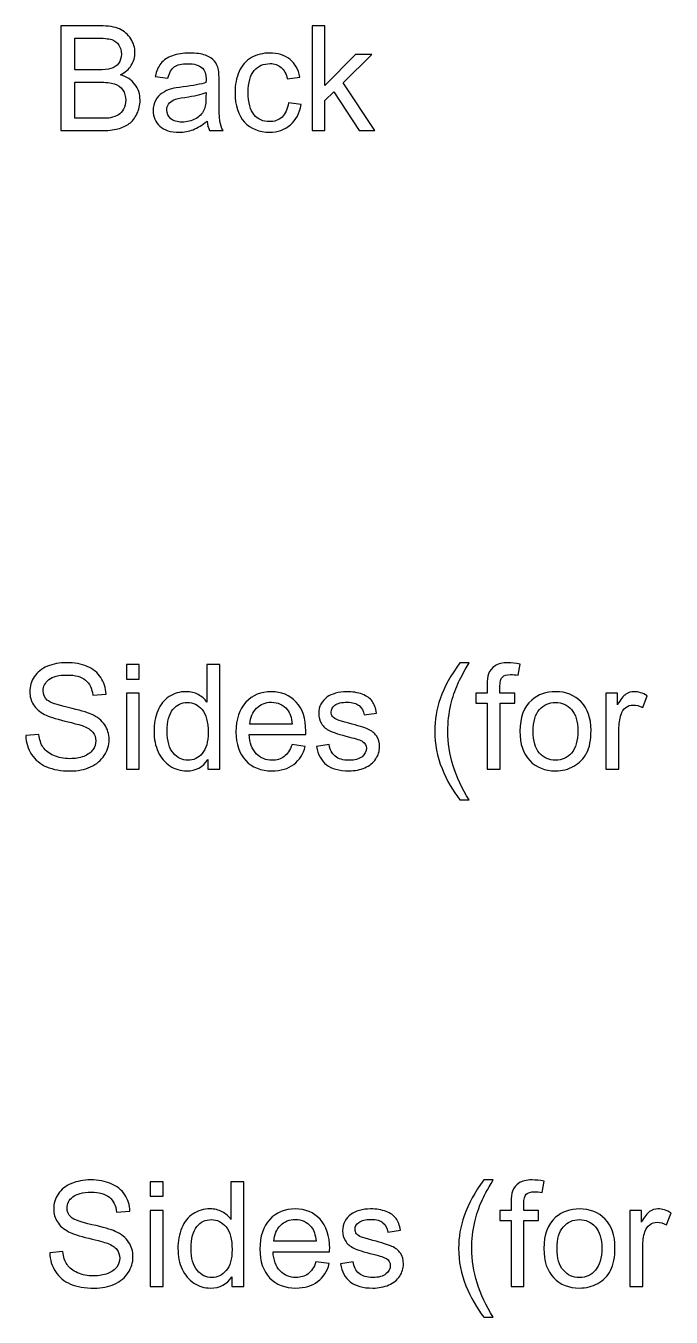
# Model space of a CAD drawing. Header units: millimetres. Extents: x 309 to 2032, y -1240 to 271.
# Drawn here: x 732.3 to 844.3, y -344.2 to -120 of the extents above; entities that cross this region are included whole.
import ezdxf

# ---------------------------------------------------------------- set-up
doc = ezdxf.new("R2010")
doc.units = ezdxf.units.MM
doc.header["$MEASUREMENT"] = 0
doc.layers.add('Layer 1', color=7, linetype='Continuous')

msp = doc.modelspace()

# ---------------------------------------------------------------- linework, layer by layer
at = {"layer": 'Layer 1', "color": 250}
for points, knots in [([(738.3854, -138.1872), (738.3854, -138.1872), (738.3854, -120.0008), (738.3854, -120.0008), (738.3854, -120.0008), (745.2095, -120.0008), (745.2095, -120.0008), (746.5981, -120.0008), (747.7114, -120.1828), (748.5539, -120.5511), (749.3921, -120.9194), (750.0482, -121.4867), (750.5224, -122.2529), (751.0007, -123.0149), (751.2378, -123.815), (751.2378, -124.6532), (751.2378, -125.4279), (751.0261, -126.1603), (750.607, -126.8461), (750.1879, -127.5319), (749.5529, -128.0865), (748.702, -128.5098), (749.8027, -128.8315), (750.6494, -129.3819), (751.2378, -130.1608), (751.8305, -130.9355), (752.1268, -131.8541), (752.1268, -132.9125), (752.1268, -133.7676), (751.9448, -134.5592), (751.5849, -135.2916), (751.2251, -136.024), (750.7806, -136.587), (750.2514, -136.9849), (749.7223, -137.3786), (749.0576, -137.6792), (748.2618, -137.8824), (747.4617, -138.0856), (746.4838, -138.1872), (745.3238, -138.1872), (745.3238, -138.1872), (738.3854, -138.1872), (738.3854, -138.1872)], [0, 0, 0, 0, 0.07142857, 0.07142857, 0.07142857, 0.14285714, 0.14285714, 0.14285714, 0.21428571, 0.21428571, 0.21428571, 0.28571429, 0.28571429, 0.28571429, 0.35714286, 0.35714286, 0.35714286, 0.42857143, 0.42857143, 0.42857143, 0.5, 0.5, 0.5, 0.57142857, 0.57142857, 0.57142857, 0.64285714, 0.64285714, 0.64285714, 0.71428571, 0.71428571, 0.71428571, 0.78571429, 0.78571429, 0.78571429, 0.85714286, 0.85714286, 0.85714286, 0.92857143, 0.92857143, 0.92857143, 1, 1, 1, 1]), ([(781.9845, -138.1872), (781.9845, -138.1872), (781.9845, -120.0008), (781.9845, -120.0008), (781.9845, -120.0008), (784.2197, -120.0008), (784.2197, -120.0008), (784.2197, -120.0008), (784.2197, -130.3598), (784.2197, -130.3598), (784.2197, -130.3598), (789.5029, -125.0046), (789.5029, -125.0046), (789.5029, -125.0046), (792.39, -125.0046), (792.39, -125.0046), (792.39, -125.0046), (787.3608, -129.9026), (787.3608, -129.9026), (787.3608, -129.9026), (792.898, -138.1872), (792.898, -138.1872), (792.898, -138.1872), (790.1463, -138.1872), (790.1463, -138.1872), (790.1463, -138.1872), (785.7691, -131.452), (785.7691, -131.452), (785.7691, -131.452), (784.2197, -132.959), (784.2197, -132.959), (784.2197, -132.959), (784.2197, -138.1872), (784.2197, -138.1872), (784.2197, -138.1872), (781.9845, -138.1872), (781.9845, -138.1872)], [0, 0, 0, 0, 0.08333333, 0.08333333, 0.08333333, 0.16666667, 0.16666667, 0.16666667, 0.25, 0.25, 0.25, 0.33333333, 0.33333333, 0.33333333, 0.41666667, 0.41666667, 0.41666667, 0.5, 0.5, 0.5, 0.58333333, 0.58333333, 0.58333333, 0.66666667, 0.66666667, 0.66666667, 0.75, 0.75, 0.75, 0.83333333, 0.83333333, 0.83333333, 0.91666667, 0.91666667, 0.91666667, 1, 1, 1, 1]), ([(740.7984, -127.6462), (740.7984, -127.6462), (744.7312, -127.6462), (744.7312, -127.6462), (745.798, -127.6462), (746.5642, -127.5742), (747.0256, -127.4345), (747.6395, -127.2525), (748.1009, -126.9477), (748.4099, -126.5244), (748.719, -126.101), (748.8756, -125.5719), (748.8756, -124.9326), (748.8756, -124.3273), (748.7317, -123.7939), (748.4396, -123.3367), (748.1517, -122.8752), (747.7368, -122.5577), (747.1992, -122.3884), (746.6616, -122.2191), (745.7387, -122.1344), (744.4348, -122.1344), (744.4348, -122.1344), (740.7984, -122.1344), (740.7984, -122.1344), (740.7984, -122.1344), (740.7984, -127.6462), (740.7984, -127.6462)], [0, 0, 0, 0, 0.11111111, 0.11111111, 0.11111111, 0.22222222, 0.22222222, 0.22222222, 0.33333333, 0.33333333, 0.33333333, 0.44444444, 0.44444444, 0.44444444, 0.55555556, 0.55555556, 0.55555556, 0.66666667, 0.66666667, 0.66666667, 0.77777778, 0.77777778, 0.77777778, 0.88888889, 0.88888889, 0.88888889, 1, 1, 1, 1]), ([(763.76, -136.5362), (762.9303, -137.2432), (762.1302, -137.7385), (761.3639, -138.0306), (760.5977, -138.3227), (759.7764, -138.4666), (758.8959, -138.4666), (757.4481, -138.4666), (756.3347, -138.1152), (755.5558, -137.4083), (754.7769, -136.7055), (754.3874, -135.8038), (754.3874, -134.7074), (754.3874, -134.0639), (754.5356, -133.4755), (754.8277, -132.9421), (755.124, -132.4087), (755.5092, -131.9854), (755.9834, -131.6636), (756.4617, -131.3419), (756.9951, -131.0964), (757.592, -130.9313), (758.0323, -130.817), (758.6969, -130.7069), (759.5817, -130.5968), (761.3851, -130.3852), (762.7186, -130.1269), (763.5695, -129.8306), (763.578, -129.5258), (763.5822, -129.3311), (763.5822, -129.2506), (763.5822, -128.3447), (763.3705, -127.7055), (762.9472, -127.3329), (762.3757, -126.8292), (761.5248, -126.5794), (760.3987, -126.5794), (759.3446, -126.5794), (758.5657, -126.7657), (758.0662, -127.134), (757.5624, -127.5023), (757.1941, -128.1542), (756.9528, -129.094), (756.9528, -129.094), (754.7684, -128.7892), (754.7684, -128.7892), (754.9674, -127.8536), (755.2933, -127.0959), (755.7505, -126.5201), (756.2077, -125.9444), (756.8681, -125.5041), (757.7317, -125.1909), (758.5911, -124.8818), (759.5944, -124.7252), (760.7289, -124.7252), (761.855, -124.7252), (762.7736, -124.8564), (763.4806, -125.1231), (764.1833, -125.3898), (764.704, -125.72), (765.0342, -126.1222), (765.3644, -126.5244), (765.5973, -127.0324), (765.7327, -127.6462), (765.8047, -128.0272), (765.8428, -128.713), (765.8428, -129.6994), (765.8428, -129.6994), (765.8428, -132.6627), (765.8428, -132.6627), (765.8428, -134.7328), (765.8894, -136.0409), (765.9825, -136.5955), (766.0714, -137.15), (766.2577, -137.6792), (766.5286, -138.1872), (766.5286, -138.1872), (764.1918, -138.1872), (764.1918, -138.1872), (763.9674, -137.7173), (763.8235, -137.167), (763.76, -136.5362)], [0, 0, 0, 0, 0.03703704, 0.03703704, 0.03703704, 0.07407407, 0.07407407, 0.07407407, 0.11111111, 0.11111111, 0.11111111, 0.14814815, 0.14814815, 0.14814815, 0.18518519, 0.18518519, 0.18518519, 0.22222222, 0.22222222, 0.22222222, 0.25925926, 0.25925926, 0.25925926, 0.2962963, 0.2962963, 0.2962963, 0.33333333, 0.33333333, 0.33333333, 0.37037037, 0.37037037, 0.37037037, 0.40740741, 0.40740741, 0.40740741, 0.44444444, 0.44444444, 0.44444444, 0.48148148, 0.48148148, 0.48148148, 0.51851852, 0.51851852, 0.51851852, 0.55555556, 0.55555556, 0.55555556, 0.59259259, 0.59259259, 0.59259259, 0.62962963, 0.62962963, 0.62962963, 0.66666667, 0.66666667, 0.66666667, 0.7037037, 0.7037037, 0.7037037, 0.74074074, 0.74074074, 0.74074074, 0.77777778, 0.77777778, 0.77777778, 0.81481481, 0.81481481, 0.81481481, 0.85185185, 0.85185185, 0.85185185, 0.88888889, 0.88888889, 0.88888889, 0.92592593, 0.92592593, 0.92592593, 0.96296296, 0.96296296, 0.96296296, 1, 1, 1, 1]), ([(777.8866, -133.3612), (777.8866, -133.3612), (780.071, -133.666), (780.071, -133.666), (779.8297, -135.1688), (779.2201, -136.3415), (778.2337, -137.1924), (777.2474, -138.0433), (776.0324, -138.4666), (774.5973, -138.4666), (772.7981, -138.4666), (771.3503, -137.8782), (770.2581, -136.7013), (769.1617, -135.5244), (768.6156, -133.8396), (768.6156, -131.6467), (768.6156, -130.2243), (768.8527, -128.9839), (769.3226, -127.9171), (769.7925, -126.8546), (770.5079, -126.0545), (771.4731, -125.5253), (772.4341, -124.9919), (773.4797, -124.7252), (774.6142, -124.7252), (776.0409, -124.7252), (777.2135, -125.085), (778.1194, -125.8089), (779.0296, -126.5328), (779.6138, -127.5615), (779.8678, -128.8908), (779.8678, -128.8908), (777.7088, -129.221), (777.7088, -129.221), (777.5014, -128.3362), (777.1373, -127.6716), (776.6081, -127.2229), (776.0832, -126.7784), (775.4482, -126.554), (774.7031, -126.554), (773.5771, -126.554), (772.6627, -126.9562), (771.9557, -127.7605), (771.253, -128.5691), (770.9016, -129.8391), (770.9016, -131.5832), (770.9016, -133.3527), (771.2403, -134.6354), (771.9176, -135.4355), (772.5992, -136.2356), (773.4839, -136.6378), (774.5719, -136.6378), (775.4524, -136.6378), (776.1848, -136.3711), (776.769, -135.8335), (777.3574, -135.3001), (777.73, -134.4746), (777.8866, -133.3612)], [0, 0, 0, 0, 0.05263158, 0.05263158, 0.05263158, 0.10526316, 0.10526316, 0.10526316, 0.15789474, 0.15789474, 0.15789474, 0.21052632, 0.21052632, 0.21052632, 0.26315789, 0.26315789, 0.26315789, 0.31578947, 0.31578947, 0.31578947, 0.36842105, 0.36842105, 0.36842105, 0.42105263, 0.42105263, 0.42105263, 0.47368421, 0.47368421, 0.47368421, 0.52631579, 0.52631579, 0.52631579, 0.57894737, 0.57894737, 0.57894737, 0.63157895, 0.63157895, 0.63157895, 0.68421053, 0.68421053, 0.68421053, 0.73684211, 0.73684211, 0.73684211, 0.78947368, 0.78947368, 0.78947368, 0.84210526, 0.84210526, 0.84210526, 0.89473684, 0.89473684, 0.89473684, 0.94736842, 0.94736842, 0.94736842, 1, 1, 1, 1]), ([(740.7984, -136.0536), (740.7984, -136.0536), (745.3281, -136.0536), (745.3281, -136.0536), (746.107, -136.0536), (746.6531, -136.024), (746.9706, -135.9647), (747.5209, -135.8673), (747.9866, -135.7022), (748.3591, -135.4694), (748.7317, -135.2366), (749.0365, -134.8979), (749.2778, -134.4534), (749.5191, -134.0089), (749.6376, -133.4967), (749.6376, -132.9167), (749.6376, -132.2351), (749.464, -131.6467), (749.1127, -131.1429), (748.7655, -130.6392), (748.2829, -130.2878), (747.6649, -130.0846), (747.051, -129.8814), (746.162, -129.7798), (745.0063, -129.7798), (745.0063, -129.7798), (740.7984, -129.7798), (740.7984, -129.7798), (740.7984, -129.7798), (740.7984, -136.0536), (740.7984, -136.0536)], [0, 0, 0, 0, 0.1, 0.1, 0.1, 0.2, 0.2, 0.2, 0.3, 0.3, 0.3, 0.4, 0.4, 0.4, 0.5, 0.5, 0.5, 0.6, 0.6, 0.6, 0.7, 0.7, 0.7, 0.8, 0.8, 0.8, 0.9, 0.9, 0.9, 1, 1, 1, 1]), ([(763.5822, -131.5832), (762.7694, -131.9134), (761.5502, -132.1928), (759.9246, -132.4214), (759.0017, -132.5526), (758.3498, -132.7008), (757.9688, -132.8659), (757.5878, -133.031), (757.2957, -133.2723), (757.0883, -133.5856), (756.8808, -133.9031), (756.775, -134.2544), (756.775, -134.6439), (756.775, -135.2323), (756.9994, -135.7276), (757.4523, -136.1213), (757.9053, -136.515), (758.5657, -136.714), (759.4335, -136.714), (760.2929, -136.714), (761.0591, -136.5277), (761.7322, -136.151), (762.4011, -135.7784), (762.8964, -135.2662), (763.2097, -134.6185), (763.451, -134.1147), (763.5695, -133.3739), (763.5695, -132.396), (763.5695, -132.396), (763.5822, -131.5832), (763.5822, -131.5832)], [0, 0, 0, 0, 0.1, 0.1, 0.1, 0.2, 0.2, 0.2, 0.3, 0.3, 0.3, 0.4, 0.4, 0.4, 0.5, 0.5, 0.5, 0.6, 0.6, 0.6, 0.7, 0.7, 0.7, 0.8, 0.8, 0.8, 0.9, 0.9, 0.9, 1, 1, 1, 1]), ([(732.2951, -243.2179), (732.2951, -243.2179), (734.5557, -243.0147), (734.5557, -243.0147), (734.6615, -243.9291), (734.9113, -244.6784), (735.305, -245.2668), (735.6987, -245.851), (736.3083, -246.3252), (737.1338, -246.6892), (737.9593, -247.0491), (738.8906, -247.2311), (739.9236, -247.2311), (740.8422, -247.2311), (741.6508, -247.0956), (742.3535, -246.8205), (743.0562, -246.5453), (743.5769, -246.1685), (743.9198, -245.6902), (744.2627, -245.2118), (744.4363, -244.6911), (744.4363, -244.1323), (744.4363, -243.565), (744.2712, -243.0697), (743.941, -242.6422), (743.6108, -242.2188), (743.0647, -241.8632), (742.3027, -241.5711), (741.8159, -241.3849), (740.7364, -241.0885), (739.0642, -240.6864), (737.392, -240.2842), (736.2236, -239.9074), (735.5548, -239.5518), (734.6869, -239.0946), (734.0435, -238.5274), (733.6201, -237.8543), (733.1926, -237.1812), (732.9809, -236.4234), (732.9809, -235.5894), (732.9809, -234.6666), (733.2434, -233.8072), (733.7641, -233.0113), (734.2848, -232.2112), (735.0425, -231.6059), (736.0458, -231.191), (737.0449, -230.7761), (738.1583, -230.5687), (739.3817, -230.5687), (740.7279, -230.5687), (741.9175, -230.7846), (742.9462, -231.2206), (743.9749, -231.6524), (744.7665, -232.2917), (745.3211, -233.1383), (745.8756, -233.9808), (746.172, -234.9375), (746.2143, -236.0043), (746.2143, -236.0043), (743.9029, -236.1821), (743.9029, -236.1821), (743.7801, -235.0349), (743.361, -234.167), (742.6456, -233.5828), (741.9302, -232.9944), (740.8718, -232.7023), (739.4748, -232.7023), (738.0186, -232.7023), (736.956, -232.969), (736.2914, -233.5024), (735.6267, -234.0358), (735.2923, -234.6793), (735.2923, -235.4328), (735.2923, -236.0847), (735.5294, -236.6224), (735.9993, -237.0457), (736.4649, -237.4648), (737.6714, -237.9008), (739.6272, -238.3411), (741.583, -238.7856), (742.925, -239.1708), (743.6531, -239.501), (744.7072, -239.9879), (745.4904, -240.6017), (745.9942, -241.351), (746.4979, -242.0961), (746.7477, -242.9554), (746.7477, -243.9291), (746.7477, -244.8985), (746.4725, -245.8045), (745.918, -246.6596), (745.3634, -247.5147), (744.5718, -248.1794), (743.5346, -248.6535), (742.4974, -249.1276), (741.3333, -249.3647), (740.0336, -249.3647), (738.3911, -249.3647), (737.0153, -249.1234), (735.9061, -248.645), (734.7928, -248.1667), (733.9249, -247.447), (733.2942, -246.4818), (732.6592, -245.5208), (732.329, -244.4329), (732.2951, -243.2179)], [0, 0, 0, 0, 0.02857143, 0.02857143, 0.02857143, 0.05714286, 0.05714286, 0.05714286, 0.08571429, 0.08571429, 0.08571429, 0.11428571, 0.11428571, 0.11428571, 0.14285714, 0.14285714, 0.14285714, 0.17142857, 0.17142857, 0.17142857, 0.2, 0.2, 0.2, 0.22857143, 0.22857143, 0.22857143, 0.25714286, 0.25714286, 0.25714286, 0.28571429, 0.28571429, 0.28571429, 0.31428571, 0.31428571, 0.31428571, 0.34285714, 0.34285714, 0.34285714, 0.37142857, 0.37142857, 0.37142857, 0.4, 0.4, 0.4, 0.42857143, 0.42857143, 0.42857143, 0.45714286, 0.45714286, 0.45714286, 0.48571429, 0.48571429, 0.48571429, 0.51428571, 0.51428571, 0.51428571, 0.54285714, 0.54285714, 0.54285714, 0.57142857, 0.57142857, 0.57142857, 0.6, 0.6, 0.6, 0.62857143, 0.62857143, 0.62857143, 0.65714286, 0.65714286, 0.65714286, 0.68571429, 0.68571429, 0.68571429, 0.71428571, 0.71428571, 0.71428571, 0.74285714, 0.74285714, 0.74285714, 0.77142857, 0.77142857, 0.77142857, 0.8, 0.8, 0.8, 0.82857143, 0.82857143, 0.82857143, 0.85714286, 0.85714286, 0.85714286, 0.88571429, 0.88571429, 0.88571429, 0.91428571, 0.91428571, 0.91428571, 0.94285714, 0.94285714, 0.94285714, 0.97142857, 0.97142857, 0.97142857, 1, 1, 1, 1]), ([(749.7449, -233.4135), (749.7449, -233.4135), (749.7449, -230.8735), (749.7449, -230.8735), (749.7449, -230.8735), (751.9801, -230.8735), (751.9801, -230.8735), (751.9801, -230.8735), (751.9801, -233.4135), (751.9801, -233.4135), (751.9801, -233.4135), (749.7449, -233.4135), (749.7449, -233.4135)], [0, 0, 0, 0, 0.25, 0.25, 0.25, 0.5, 0.5, 0.5, 0.75, 0.75, 0.75, 1, 1, 1, 1]), ([(763.8969, -249.0599), (763.8969, -249.0599), (763.8969, -247.3877), (763.8969, -247.3877), (763.0629, -248.6874), (761.8353, -249.3393), (760.2139, -249.3393), (759.164, -249.3393), (758.1988, -249.0514), (757.3225, -248.4715), (756.442, -247.8957), (755.7604, -247.0872), (755.2736, -246.0542), (754.791, -245.0171), (754.5497, -243.8275), (754.5497, -242.4813), (754.5497, -241.169), (754.7698, -239.9794), (755.2059, -238.9084), (755.6461, -237.8416), (756.3023, -237.0203), (757.1786, -236.453), (758.0507, -235.8815), (759.0328, -235.5979), (760.1123, -235.5979), (760.9082, -235.5979), (761.6151, -235.7672), (762.2332, -236.1017), (762.8513, -236.4361), (763.355, -236.8764), (763.7445, -237.414), (763.7445, -237.414), (763.7445, -230.8735), (763.7445, -230.8735), (763.7445, -230.8735), (765.9797, -230.8735), (765.9797, -230.8735), (765.9797, -230.8735), (765.9797, -249.0599), (765.9797, -249.0599), (765.9797, -249.0599), (763.8969, -249.0599), (763.8969, -249.0599)], [0, 0, 0, 0, 0.07142857, 0.07142857, 0.07142857, 0.14285714, 0.14285714, 0.14285714, 0.21428571, 0.21428571, 0.21428571, 0.28571429, 0.28571429, 0.28571429, 0.35714286, 0.35714286, 0.35714286, 0.42857143, 0.42857143, 0.42857143, 0.5, 0.5, 0.5, 0.57142857, 0.57142857, 0.57142857, 0.64285714, 0.64285714, 0.64285714, 0.71428571, 0.71428571, 0.71428571, 0.78571429, 0.78571429, 0.78571429, 0.85714286, 0.85714286, 0.85714286, 0.92857143, 0.92857143, 0.92857143, 1, 1, 1, 1]), ([(807.6653, -254.3939), (806.4376, -252.8403), (805.3962, -251.0242), (804.5453, -248.9414), (803.6944, -246.8586), (803.2711, -244.6996), (803.2711, -242.4686), (803.2711, -240.5001), (803.5886, -238.6163), (804.2236, -236.8171), (804.9687, -234.7258), (806.1159, -232.643), (807.6653, -230.5687), (807.6653, -230.5687), (809.2655, -230.5687), (809.2655, -230.5687), (808.2664, -232.2874), (807.6018, -233.5151), (807.2801, -234.2517), (806.7763, -235.3905), (806.3784, -236.58), (806.0905, -237.8204), (805.7349, -239.3656), (805.5571, -240.9192), (805.5571, -242.4813), (805.5571, -246.4564), (806.7932, -250.4273), (809.2655, -254.3939), (809.2655, -254.3939), (807.6653, -254.3939), (807.6653, -254.3939)], [0, 0, 0, 0, 0.1, 0.1, 0.1, 0.2, 0.2, 0.2, 0.3, 0.3, 0.3, 0.4, 0.4, 0.4, 0.5, 0.5, 0.5, 0.6, 0.6, 0.6, 0.7, 0.7, 0.7, 0.8, 0.8, 0.8, 0.9, 0.9, 0.9, 1, 1, 1, 1]), ([(812.3897, -249.0599), (812.3897, -249.0599), (812.3897, -237.6045), (812.3897, -237.6045), (812.3897, -237.6045), (810.4085, -237.6045), (810.4085, -237.6045), (810.4085, -237.6045), (810.4085, -235.8773), (810.4085, -235.8773), (810.4085, -235.8773), (812.3897, -235.8773), (812.3897, -235.8773), (812.3897, -235.8773), (812.3897, -234.4803), (812.3897, -234.4803), (812.3897, -233.5955), (812.4659, -232.9394), (812.6225, -232.5118), (812.8384, -231.9361), (813.211, -231.4662), (813.7528, -231.1063), (814.2905, -230.7465), (815.0482, -230.5687), (816.0219, -230.5687), (816.6527, -230.5687), (817.3469, -230.6449), (818.1089, -230.7931), (818.1089, -230.7931), (817.7745, -232.7489), (817.7745, -232.7489), (817.3088, -232.6684), (816.8728, -232.6261), (816.4579, -232.6261), (815.7806, -232.6261), (815.3022, -232.77), (815.0186, -233.0579), (814.7392, -233.3458), (814.5995, -233.8834), (814.5995, -234.6708), (814.5995, -234.6708), (814.5995, -235.8773), (814.5995, -235.8773), (814.5995, -235.8773), (817.1649, -235.8773), (817.1649, -235.8773), (817.1649, -235.8773), (817.1649, -237.6045), (817.1649, -237.6045), (817.1649, -237.6045), (814.6249, -237.6045), (814.6249, -237.6045), (814.6249, -237.6045), (814.6249, -249.0599), (814.6249, -249.0599), (814.6249, -249.0599), (812.3897, -249.0599), (812.3897, -249.0599)], [0, 0, 0, 0, 0.05263158, 0.05263158, 0.05263158, 0.10526316, 0.10526316, 0.10526316, 0.15789474, 0.15789474, 0.15789474, 0.21052632, 0.21052632, 0.21052632, 0.26315789, 0.26315789, 0.26315789, 0.31578947, 0.31578947, 0.31578947, 0.36842105, 0.36842105, 0.36842105, 0.42105263, 0.42105263, 0.42105263, 0.47368421, 0.47368421, 0.47368421, 0.52631579, 0.52631579, 0.52631579, 0.57894737, 0.57894737, 0.57894737, 0.63157895, 0.63157895, 0.63157895, 0.68421053, 0.68421053, 0.68421053, 0.73684211, 0.73684211, 0.73684211, 0.78947368, 0.78947368, 0.78947368, 0.84210526, 0.84210526, 0.84210526, 0.89473684, 0.89473684, 0.89473684, 0.94736842, 0.94736842, 0.94736842, 1, 1, 1, 1]), ([(749.7449, -249.0599), (749.7449, -249.0599), (749.7449, -235.8773), (749.7449, -235.8773), (749.7449, -235.8773), (751.9801, -235.8773), (751.9801, -235.8773), (751.9801, -235.8773), (751.9801, -249.0599), (751.9801, -249.0599), (751.9801, -249.0599), (749.7449, -249.0599), (749.7449, -249.0599)], [0, 0, 0, 0, 0.25, 0.25, 0.25, 0.5, 0.5, 0.5, 0.75, 0.75, 0.75, 1, 1, 1, 1]), ([(756.8357, -242.4855), (756.8357, -244.1704), (757.1913, -245.4277), (757.9067, -246.2617), (758.6179, -247.0956), (759.4604, -247.5105), (760.4298, -247.5105), (761.4077, -247.5105), (762.2374, -247.1126), (762.9232, -246.3167), (763.6048, -245.5208), (763.9477, -244.3059), (763.9477, -242.6718), (763.9477, -240.8769), (763.6006, -239.5561), (762.9021, -238.7136), (762.2078, -237.8712), (761.3484, -237.4521), (760.3282, -237.4521), (759.3334, -237.4521), (758.5036, -237.8543), (757.8348, -238.6628), (757.1701, -239.4714), (756.8357, -240.7456), (756.8357, -242.4855)], [0, 0, 0, 0, 0.125, 0.125, 0.125, 0.25, 0.25, 0.25, 0.375, 0.375, 0.375, 0.5, 0.5, 0.5, 0.625, 0.625, 0.625, 0.75, 0.75, 0.75, 0.875, 0.875, 0.875, 1, 1, 1, 1]), ([(778.5061, -244.7927), (778.5061, -244.7927), (780.8175, -245.0975), (780.8175, -245.0975), (780.4577, -246.4395), (779.7846, -247.4851), (778.8024, -248.2259), (777.8203, -248.9668), (776.5672, -249.3393), (775.039, -249.3393), (773.1171, -249.3393), (771.5931, -248.7466), (770.467, -247.5613), (769.3409, -246.3802), (768.7779, -244.7165), (768.7779, -242.5787), (768.7779, -240.3689), (769.3452, -238.6501), (770.4839, -237.4309), (771.6227, -236.2075), (773.1001, -235.5979), (774.9162, -235.5979), (776.6731, -235.5979), (778.1082, -236.1948), (779.2215, -237.3928), (780.3349, -238.5909), (780.8937, -240.2757), (780.8937, -242.4474), (780.8937, -242.5787), (780.8895, -242.7776), (780.881, -243.0401), (780.881, -243.0401), (771.0639, -243.0401), (771.0639, -243.0401), (771.1486, -244.4837), (771.555, -245.5928), (772.2916, -246.359), (773.0239, -247.1253), (773.9426, -247.5105), (775.039, -247.5105), (775.856, -247.5105), (776.5545, -247.2946), (777.1303, -246.8628), (777.7102, -246.431), (778.1674, -245.741), (778.5061, -244.7927)], [0, 0, 0, 0, 0.06666667, 0.06666667, 0.06666667, 0.13333333, 0.13333333, 0.13333333, 0.2, 0.2, 0.2, 0.26666667, 0.26666667, 0.26666667, 0.33333333, 0.33333333, 0.33333333, 0.4, 0.4, 0.4, 0.46666667, 0.46666667, 0.46666667, 0.53333333, 0.53333333, 0.53333333, 0.6, 0.6, 0.6, 0.66666667, 0.66666667, 0.66666667, 0.73333333, 0.73333333, 0.73333333, 0.8, 0.8, 0.8, 0.86666667, 0.86666667, 0.86666667, 0.93333333, 0.93333333, 0.93333333, 1, 1, 1, 1]), ([(771.1909, -241.2113), (771.1909, -241.2113), (778.5315, -241.2113), (778.5315, -241.2113), (778.4341, -240.1022), (778.1505, -239.2724), (777.6891, -238.7179), (776.9821, -237.8585), (776.0592, -237.4267), (774.9289, -237.4267), (773.9045, -237.4267), (773.0451, -237.7696), (772.3466, -238.4554), (771.6523, -239.1412), (771.2671, -240.0598), (771.1909, -241.2113)], [0, 0, 0, 0, 0.2, 0.2, 0.2, 0.4, 0.4, 0.4, 0.6, 0.6, 0.6, 0.8, 0.8, 0.8, 1, 1, 1, 1]), ([(782.7521, -245.1229), (782.7521, -245.1229), (784.9619, -244.7673), (784.9619, -244.7673), (785.0847, -245.6521), (785.4318, -246.3294), (785.9991, -246.8035), (786.5663, -247.2734), (787.3622, -247.5105), (788.3782, -247.5105), (789.4069, -247.5105), (790.1689, -247.3031), (790.6684, -246.884), (791.1637, -246.4691), (791.4135, -245.978), (791.4135, -245.415), (791.4135, -244.9112), (791.1891, -244.5133), (790.7446, -244.2254), (790.4314, -244.0265), (789.6694, -243.7767), (788.4586, -243.4677), (786.8246, -243.057), (785.6943, -242.7014), (785.0593, -242.4009), (784.4285, -242.0961), (783.9501, -241.6812), (783.6242, -241.1478), (783.2982, -240.6186), (783.1331, -240.0302), (783.1331, -239.3867), (783.1331, -238.7983), (783.2686, -238.2564), (783.5353, -237.7569), (783.8062, -237.2574), (784.1703, -236.8425), (784.6317, -236.5123), (784.9788, -236.2583), (785.453, -236.0424), (786.0499, -235.8646), (786.651, -235.6868), (787.2902, -235.5979), (787.976, -235.5979), (789.009, -235.5979), (789.9149, -235.7461), (790.6938, -236.0466), (791.477, -236.343), (792.0527, -236.7494), (792.4253, -237.2574), (792.7936, -237.7696), (793.0518, -238.4512), (793.1915, -239.3063), (793.1915, -239.3063), (791.0071, -239.6111), (791.0071, -239.6111), (790.9097, -238.9253), (790.6219, -238.3877), (790.1477, -238.0024), (789.6736, -237.6172), (789.0047, -237.4267), (788.1369, -237.4267), (787.1167, -237.4267), (786.3843, -237.596), (785.9483, -237.9347), (785.5122, -238.2734), (785.2921, -238.6713), (785.2921, -239.1243), (785.2921, -239.4121), (785.381, -239.6746), (785.563, -239.9074), (785.7451, -240.1445), (786.0287, -240.3435), (786.4182, -240.5001), (786.6425, -240.5848), (787.2945, -240.7753), (788.3867, -241.0716), (789.9615, -241.4907), (791.0621, -241.8378), (791.6887, -242.1045), (792.3152, -242.3712), (792.8063, -242.7649), (793.1619, -243.2729), (793.5217, -243.7852), (793.6995, -244.4202), (793.6995, -245.1822), (793.6995, -245.923), (793.4836, -246.6215), (793.0476, -247.2777), (792.6115, -247.9338), (791.985, -248.4418), (791.168, -248.8017), (790.3467, -249.1615), (789.4196, -249.3393), (788.3867, -249.3393), (786.6764, -249.3393), (785.3683, -248.9837), (784.4708, -248.2767), (783.5734, -247.5655), (783.0019, -246.5157), (782.7521, -245.1229)], [0, 0, 0, 0, 0.03030303, 0.03030303, 0.03030303, 0.06060606, 0.06060606, 0.06060606, 0.09090909, 0.09090909, 0.09090909, 0.12121212, 0.12121212, 0.12121212, 0.15151515, 0.15151515, 0.15151515, 0.18181818, 0.18181818, 0.18181818, 0.21212121, 0.21212121, 0.21212121, 0.24242424, 0.24242424, 0.24242424, 0.27272727, 0.27272727, 0.27272727, 0.3030303, 0.3030303, 0.3030303, 0.33333333, 0.33333333, 0.33333333, 0.36363636, 0.36363636, 0.36363636, 0.39393939, 0.39393939, 0.39393939, 0.42424242, 0.42424242, 0.42424242, 0.45454545, 0.45454545, 0.45454545, 0.48484848, 0.48484848, 0.48484848, 0.51515152, 0.51515152, 0.51515152, 0.54545455, 0.54545455, 0.54545455, 0.57575758, 0.57575758, 0.57575758, 0.60606061, 0.60606061, 0.60606061, 0.63636364, 0.63636364, 0.63636364, 0.66666667, 0.66666667, 0.66666667, 0.6969697, 0.6969697, 0.6969697, 0.72727273, 0.72727273, 0.72727273, 0.75757576, 0.75757576, 0.75757576, 0.78787879, 0.78787879, 0.78787879, 0.81818182, 0.81818182, 0.81818182, 0.84848485, 0.84848485, 0.84848485, 0.87878788, 0.87878788, 0.87878788, 0.90909091, 0.90909091, 0.90909091, 0.93939394, 0.93939394, 0.93939394, 0.96969697, 0.96969697, 0.96969697, 1, 1, 1, 1]), ([(818.0751, -242.4686), (818.0751, -240.0344), (818.7524, -238.231), (820.1113, -237.0584), (821.2416, -236.0847), (822.6259, -235.5979), (824.2558, -235.5979), (826.0634, -235.5979), (827.5451, -236.1906), (828.6965, -237.3759), (829.8438, -238.557), (830.4195, -240.1953), (830.4195, -242.2823), (830.4195, -243.9757), (830.1655, -245.3049), (829.6575, -246.2744), (829.1495, -247.2438), (828.4087, -247.9973), (827.435, -248.535), (826.4656, -249.0726), (825.403, -249.3393), (824.2558, -249.3393), (822.41, -249.3393), (820.9199, -248.7509), (819.7811, -247.5698), (818.6424, -246.3887), (818.0751, -244.6869), (818.0751, -242.4686)], [0, 0, 0, 0, 0.11111111, 0.11111111, 0.11111111, 0.22222222, 0.22222222, 0.22222222, 0.33333333, 0.33333333, 0.33333333, 0.44444444, 0.44444444, 0.44444444, 0.55555556, 0.55555556, 0.55555556, 0.66666667, 0.66666667, 0.66666667, 0.77777778, 0.77777778, 0.77777778, 0.88888889, 0.88888889, 0.88888889, 1, 1, 1, 1]), ([(820.3611, -242.4728), (820.3611, -244.1577), (820.7294, -245.4192), (821.466, -246.2532), (822.2068, -247.0914), (823.1339, -247.5105), (824.2558, -247.5105), (825.3649, -247.5105), (826.2878, -247.0914), (827.0286, -246.249), (827.7652, -245.4065), (828.1335, -244.1238), (828.1335, -242.4009), (828.1335, -240.7753), (827.761, -239.5434), (827.0201, -238.7094), (826.2793, -237.8712), (825.3564, -237.4521), (824.2558, -237.4521), (823.1339, -237.4521), (822.2068, -237.867), (821.466, -238.7009), (820.7294, -239.5349), (820.3611, -240.7922), (820.3611, -242.4728)], [0, 0, 0, 0, 0.125, 0.125, 0.125, 0.25, 0.25, 0.25, 0.375, 0.375, 0.375, 0.5, 0.5, 0.5, 0.625, 0.625, 0.625, 0.75, 0.75, 0.75, 0.875, 0.875, 0.875, 1, 1, 1, 1]), ([(833.0145, -249.0599), (833.0145, -249.0599), (833.0145, -235.8773), (833.0145, -235.8773), (833.0145, -235.8773), (835.0211, -235.8773), (835.0211, -235.8773), (835.0211, -235.8773), (835.0211, -237.8966), (835.0211, -237.8966), (835.5333, -236.961), (836.0075, -236.343), (836.4435, -236.0466), (836.8795, -235.7461), (837.3579, -235.5979), (837.8786, -235.5979), (838.6321, -235.5979), (839.3984, -235.835), (840.1773, -236.3049), (840.1773, -236.3049), (839.3814, -238.3665), (839.3814, -238.3665), (838.8396, -238.0617), (838.2977, -237.9093), (837.7558, -237.9093), (837.269, -237.9093), (836.833, -238.0575), (836.4477, -238.3496), (836.0625, -238.6417), (835.7873, -239.0481), (835.6222, -239.5688), (835.3725, -240.3604), (835.2497, -241.2282), (835.2497, -242.1723), (835.2497, -242.1723), (835.2497, -249.0599), (835.2497, -249.0599), (835.2497, -249.0599), (833.0145, -249.0599), (833.0145, -249.0599)], [0, 0, 0, 0, 0.07692308, 0.07692308, 0.07692308, 0.15384615, 0.15384615, 0.15384615, 0.23076923, 0.23076923, 0.23076923, 0.30769231, 0.30769231, 0.30769231, 0.38461538, 0.38461538, 0.38461538, 0.46153846, 0.46153846, 0.46153846, 0.53846154, 0.53846154, 0.53846154, 0.61538462, 0.61538462, 0.61538462, 0.69230769, 0.69230769, 0.69230769, 0.76923077, 0.76923077, 0.76923077, 0.84615385, 0.84615385, 0.84615385, 0.92307692, 0.92307692, 0.92307692, 1, 1, 1, 1]), ([(736.4469, -333.0089), (736.4469, -333.0089), (738.7075, -332.8057), (738.7075, -332.8057), (738.8133, -333.7201), (739.0631, -334.4694), (739.4568, -335.0578), (739.8505, -335.642), (740.4601, -336.1162), (741.2856, -336.4802), (742.1111, -336.8401), (743.0424, -337.0221), (744.0754, -337.0221), (744.994, -337.0221), (745.8026, -336.8866), (746.5053, -336.6115), (747.208, -336.3363), (747.7287, -335.9595), (748.0716, -335.4812), (748.4145, -335.0028), (748.5881, -334.4821), (748.5881, -333.9233), (748.5881, -333.356), (748.423, -332.8607), (748.0928, -332.4332), (747.7626, -332.0098), (747.2165, -331.6542), (746.4545, -331.3621), (745.9677, -331.1759), (744.8882, -330.8795), (743.216, -330.4774), (741.5438, -330.0752), (740.3754, -329.6984), (739.7066, -329.3428), (738.8387, -328.8856), (738.1953, -328.3184), (737.7719, -327.6453), (737.3444, -326.9722), (737.1327, -326.2144), (737.1327, -325.3804), (737.1327, -324.4576), (737.3952, -323.5982), (737.9159, -322.8023), (738.4366, -322.0022), (739.1943, -321.3969), (740.1976, -320.982), (741.1967, -320.5671), (742.3101, -320.3597), (743.5335, -320.3597), (744.8797, -320.3597), (746.0693, -320.5756), (747.098, -321.0116), (748.1267, -321.4434), (748.9183, -322.0827), (749.4729, -322.9293), (750.0274, -323.7718), (750.3238, -324.7285), (750.3661, -325.7953), (750.3661, -325.7953), (748.0547, -325.9731), (748.0547, -325.9731), (747.9319, -324.8259), (747.5128, -323.958), (746.7974, -323.3738), (746.082, -322.7854), (745.0236, -322.4933), (743.6266, -322.4933), (742.1704, -322.4933), (741.1078, -322.76), (740.4432, -323.2934), (739.7785, -323.8268), (739.4441, -324.4703), (739.4441, -325.2238), (739.4441, -325.8757), (739.6812, -326.4134), (740.1511, -326.8367), (740.6167, -327.2558), (741.8232, -327.6918), (743.779, -328.1321), (745.7348, -328.5766), (747.0768, -328.9618), (747.8049, -329.292), (748.859, -329.7789), (749.6422, -330.3927), (750.146, -331.142), (750.6497, -331.8871), (750.8995, -332.7464), (750.8995, -333.7201), (750.8995, -334.6895), (750.6243, -335.5955), (750.0698, -336.4506), (749.5152, -337.3057), (748.7236, -337.9704), (747.6864, -338.4445), (746.6492, -338.9186), (745.4851, -339.1557), (744.1854, -339.1557), (742.5429, -339.1557), (741.1671, -338.9144), (740.0579, -338.436), (738.9446, -337.9577), (738.0767, -337.238), (737.446, -336.2728), (736.811, -335.3118), (736.4808, -334.2239), (736.4469, -333.0089)], [0, 0, 0, 0, 0.02857143, 0.02857143, 0.02857143, 0.05714286, 0.05714286, 0.05714286, 0.08571429, 0.08571429, 0.08571429, 0.11428571, 0.11428571, 0.11428571, 0.14285714, 0.14285714, 0.14285714, 0.17142857, 0.17142857, 0.17142857, 0.2, 0.2, 0.2, 0.22857143, 0.22857143, 0.22857143, 0.25714286, 0.25714286, 0.25714286, 0.28571429, 0.28571429, 0.28571429, 0.31428571, 0.31428571, 0.31428571, 0.34285714, 0.34285714, 0.34285714, 0.37142857, 0.37142857, 0.37142857, 0.4, 0.4, 0.4, 0.42857143, 0.42857143, 0.42857143, 0.45714286, 0.45714286, 0.45714286, 0.48571429, 0.48571429, 0.48571429, 0.51428571, 0.51428571, 0.51428571, 0.54285714, 0.54285714, 0.54285714, 0.57142857, 0.57142857, 0.57142857, 0.6, 0.6, 0.6, 0.62857143, 0.62857143, 0.62857143, 0.65714286, 0.65714286, 0.65714286, 0.68571429, 0.68571429, 0.68571429, 0.71428571, 0.71428571, 0.71428571, 0.74285714, 0.74285714, 0.74285714, 0.77142857, 0.77142857, 0.77142857, 0.8, 0.8, 0.8, 0.82857143, 0.82857143, 0.82857143, 0.85714286, 0.85714286, 0.85714286, 0.88571429, 0.88571429, 0.88571429, 0.91428571, 0.91428571, 0.91428571, 0.94285714, 0.94285714, 0.94285714, 0.97142857, 0.97142857, 0.97142857, 1, 1, 1, 1]), ([(811.8171, -344.1849), (810.5894, -342.6313), (809.548, -340.8152), (808.6971, -338.7324), (807.8462, -336.6496), (807.4229, -334.4906), (807.4229, -332.2596), (807.4229, -330.2911), (807.7404, -328.4073), (808.3754, -326.6081), (809.1205, -324.5168), (810.2677, -322.434), (811.8171, -320.3597), (811.8171, -320.3597), (813.4173, -320.3597), (813.4173, -320.3597), (812.4182, -322.0784), (811.7536, -323.3061), (811.4319, -324.0427), (810.9281, -325.1815), (810.5302, -326.371), (810.2423, -327.6114), (809.8867, -329.1566), (809.7089, -330.7102), (809.7089, -332.2723), (809.7089, -336.2474), (810.945, -340.2183), (813.4173, -344.1849), (813.4173, -344.1849), (811.8171, -344.1849), (811.8171, -344.1849)], [0, 0, 0, 0, 0.1, 0.1, 0.1, 0.2, 0.2, 0.2, 0.3, 0.3, 0.3, 0.4, 0.4, 0.4, 0.5, 0.5, 0.5, 0.6, 0.6, 0.6, 0.7, 0.7, 0.7, 0.8, 0.8, 0.8, 0.9, 0.9, 0.9, 1, 1, 1, 1]), ([(816.5415, -338.8509), (816.5415, -338.8509), (816.5415, -327.3955), (816.5415, -327.3955), (816.5415, -327.3955), (814.5603, -327.3955), (814.5603, -327.3955), (814.5603, -327.3955), (814.5603, -325.6683), (814.5603, -325.6683), (814.5603, -325.6683), (816.5415, -325.6683), (816.5415, -325.6683), (816.5415, -325.6683), (816.5415, -324.2713), (816.5415, -324.2713), (816.5415, -323.3865), (816.6177, -322.7304), (816.7743, -322.3028), (816.9902, -321.7271), (817.3628, -321.2572), (817.9046, -320.8973), (818.4423, -320.5375), (819.2, -320.3597), (820.1737, -320.3597), (820.8045, -320.3597), (821.4987, -320.4359), (822.2607, -320.5841), (822.2607, -320.5841), (821.9263, -322.5399), (821.9263, -322.5399), (821.4606, -322.4594), (821.0246, -322.4171), (820.6097, -322.4171), (819.9324, -322.4171), (819.454, -322.561), (819.1704, -322.8489), (818.891, -323.1368), (818.7513, -323.6744), (818.7513, -324.4618), (818.7513, -324.4618), (818.7513, -325.6683), (818.7513, -325.6683), (818.7513, -325.6683), (821.3167, -325.6683), (821.3167, -325.6683), (821.3167, -325.6683), (821.3167, -327.3955), (821.3167, -327.3955), (821.3167, -327.3955), (818.7767, -327.3955), (818.7767, -327.3955), (818.7767, -327.3955), (818.7767, -338.8509), (818.7767, -338.8509), (818.7767, -338.8509), (816.5415, -338.8509), (816.5415, -338.8509)], [0, 0, 0, 0, 0.05263158, 0.05263158, 0.05263158, 0.10526316, 0.10526316, 0.10526316, 0.15789474, 0.15789474, 0.15789474, 0.21052632, 0.21052632, 0.21052632, 0.26315789, 0.26315789, 0.26315789, 0.31578947, 0.31578947, 0.31578947, 0.36842105, 0.36842105, 0.36842105, 0.42105263, 0.42105263, 0.42105263, 0.47368421, 0.47368421, 0.47368421, 0.52631579, 0.52631579, 0.52631579, 0.57894737, 0.57894737, 0.57894737, 0.63157895, 0.63157895, 0.63157895, 0.68421053, 0.68421053, 0.68421053, 0.73684211, 0.73684211, 0.73684211, 0.78947368, 0.78947368, 0.78947368, 0.84210526, 0.84210526, 0.84210526, 0.89473684, 0.89473684, 0.89473684, 0.94736842, 0.94736842, 0.94736842, 1, 1, 1, 1]), ([(753.8967, -323.2045), (753.8967, -323.2045), (753.8967, -320.6645), (753.8967, -320.6645), (753.8967, -320.6645), (756.1319, -320.6645), (756.1319, -320.6645), (756.1319, -320.6645), (756.1319, -323.2045), (756.1319, -323.2045), (756.1319, -323.2045), (753.8967, -323.2045), (753.8967, -323.2045)], [0, 0, 0, 0, 0.25, 0.25, 0.25, 0.5, 0.5, 0.5, 0.75, 0.75, 0.75, 1, 1, 1, 1]), ([(768.0487, -338.8509), (768.0487, -338.8509), (768.0487, -337.1787), (768.0487, -337.1787), (767.2147, -338.4784), (765.9871, -339.1303), (764.3657, -339.1303), (763.3158, -339.1303), (762.3506, -338.8424), (761.4743, -338.2625), (760.5938, -337.6867), (759.9122, -336.8782), (759.4254, -335.8452), (758.9428, -334.8081), (758.7015, -333.6185), (758.7015, -332.2723), (758.7015, -330.96), (758.9216, -329.7704), (759.3577, -328.6994), (759.7979, -327.6326), (760.4541, -326.8113), (761.3304, -326.244), (762.2025, -325.6725), (763.1846, -325.3889), (764.2641, -325.3889), (765.06, -325.3889), (765.7669, -325.5582), (766.385, -325.8927), (767.0031, -326.2271), (767.5068, -326.6674), (767.8963, -327.205), (767.8963, -327.205), (767.8963, -320.6645), (767.8963, -320.6645), (767.8963, -320.6645), (770.1315, -320.6645), (770.1315, -320.6645), (770.1315, -320.6645), (770.1315, -338.8509), (770.1315, -338.8509), (770.1315, -338.8509), (768.0487, -338.8509), (768.0487, -338.8509)], [0, 0, 0, 0, 0.07142857, 0.07142857, 0.07142857, 0.14285714, 0.14285714, 0.14285714, 0.21428571, 0.21428571, 0.21428571, 0.28571429, 0.28571429, 0.28571429, 0.35714286, 0.35714286, 0.35714286, 0.42857143, 0.42857143, 0.42857143, 0.5, 0.5, 0.5, 0.57142857, 0.57142857, 0.57142857, 0.64285714, 0.64285714, 0.64285714, 0.71428571, 0.71428571, 0.71428571, 0.78571429, 0.78571429, 0.78571429, 0.85714286, 0.85714286, 0.85714286, 0.92857143, 0.92857143, 0.92857143, 1, 1, 1, 1]), ([(753.8967, -338.8509), (753.8967, -338.8509), (753.8967, -325.6683), (753.8967, -325.6683), (753.8967, -325.6683), (756.1319, -325.6683), (756.1319, -325.6683), (756.1319, -325.6683), (756.1319, -338.8509), (756.1319, -338.8509), (756.1319, -338.8509), (753.8967, -338.8509), (753.8967, -338.8509)], [0, 0, 0, 0, 0.25, 0.25, 0.25, 0.5, 0.5, 0.5, 0.75, 0.75, 0.75, 1, 1, 1, 1]), ([(760.9875, -332.2765), (760.9875, -333.9614), (761.3431, -335.2187), (762.0585, -336.0527), (762.7697, -336.8866), (763.6122, -337.3015), (764.5816, -337.3015), (765.5595, -337.3015), (766.3892, -336.9036), (767.075, -336.1077), (767.7566, -335.3118), (768.0995, -334.0969), (768.0995, -332.4628), (768.0995, -330.6679), (767.7524, -329.3471), (767.0539, -328.5046), (766.3596, -327.6622), (765.5002, -327.2431), (764.48, -327.2431), (763.4852, -327.2431), (762.6554, -327.6453), (761.9866, -328.4538), (761.3219, -329.2624), (760.9875, -330.5366), (760.9875, -332.2765)], [0, 0, 0, 0, 0.125, 0.125, 0.125, 0.25, 0.25, 0.25, 0.375, 0.375, 0.375, 0.5, 0.5, 0.5, 0.625, 0.625, 0.625, 0.75, 0.75, 0.75, 0.875, 0.875, 0.875, 1, 1, 1, 1]), ([(782.6579, -334.5837), (782.6579, -334.5837), (784.9693, -334.8885), (784.9693, -334.8885), (784.6095, -336.2305), (783.9364, -337.2761), (782.9542, -338.0169), (781.9721, -338.7578), (780.719, -339.1303), (779.1908, -339.1303), (777.2689, -339.1303), (775.7449, -338.5376), (774.6188, -337.3523), (773.4927, -336.1712), (772.9297, -334.5075), (772.9297, -332.3697), (772.9297, -330.1599), (773.497, -328.4411), (774.6357, -327.2219), (775.7745, -325.9985), (777.2519, -325.3889), (779.068, -325.3889), (780.8249, -325.3889), (782.26, -325.9858), (783.3733, -327.1838), (784.4867, -328.3819), (785.0455, -330.0667), (785.0455, -332.2384), (785.0455, -332.3697), (785.0413, -332.5686), (785.0328, -332.8311), (785.0328, -332.8311), (775.2157, -332.8311), (775.2157, -332.8311), (775.3004, -334.2747), (775.7068, -335.3838), (776.4434, -336.15), (777.1757, -336.9163), (778.0944, -337.3015), (779.1908, -337.3015), (780.0078, -337.3015), (780.7063, -337.0856), (781.2821, -336.6538), (781.862, -336.222), (782.3192, -335.532), (782.6579, -334.5837)], [0, 0, 0, 0, 0.06666667, 0.06666667, 0.06666667, 0.13333333, 0.13333333, 0.13333333, 0.2, 0.2, 0.2, 0.26666667, 0.26666667, 0.26666667, 0.33333333, 0.33333333, 0.33333333, 0.4, 0.4, 0.4, 0.46666667, 0.46666667, 0.46666667, 0.53333333, 0.53333333, 0.53333333, 0.6, 0.6, 0.6, 0.66666667, 0.66666667, 0.66666667, 0.73333333, 0.73333333, 0.73333333, 0.8, 0.8, 0.8, 0.86666667, 0.86666667, 0.86666667, 0.93333333, 0.93333333, 0.93333333, 1, 1, 1, 1]), ([(775.3427, -331.0023), (775.3427, -331.0023), (782.6833, -331.0023), (782.6833, -331.0023), (782.5859, -329.8932), (782.3023, -329.0634), (781.8409, -328.5089), (781.1339, -327.6495), (780.211, -327.2177), (779.0807, -327.2177), (778.0563, -327.2177), (777.1969, -327.5606), (776.4984, -328.2464), (775.8041, -328.9322), (775.4189, -329.8508), (775.3427, -331.0023)], [0, 0, 0, 0, 0.2, 0.2, 0.2, 0.4, 0.4, 0.4, 0.6, 0.6, 0.6, 0.8, 0.8, 0.8, 1, 1, 1, 1]), ([(786.9039, -334.9139), (786.9039, -334.9139), (789.1137, -334.5583), (789.1137, -334.5583), (789.2365, -335.4431), (789.5836, -336.1204), (790.1509, -336.5945), (790.7181, -337.0644), (791.514, -337.3015), (792.53, -337.3015), (793.5587, -337.3015), (794.3207, -337.0941), (794.8202, -336.675), (795.3155, -336.2601), (795.5653, -335.769), (795.5653, -335.206), (795.5653, -334.7022), (795.3409, -334.3043), (794.8964, -334.0164), (794.5832, -333.8175), (793.8212, -333.5677), (792.6104, -333.2587), (790.9764, -332.848), (789.8461, -332.4924), (789.2111, -332.1919), (788.5803, -331.8871), (788.1019, -331.4722), (787.776, -330.9388), (787.45, -330.4096), (787.2849, -329.8212), (787.2849, -329.1777), (787.2849, -328.5893), (787.4204, -328.0474), (787.6871, -327.5479), (787.958, -327.0484), (788.3221, -326.6335), (788.7835, -326.3033), (789.1306, -326.0493), (789.6048, -325.8334), (790.2017, -325.6556), (790.8028, -325.4778), (791.442, -325.3889), (792.1278, -325.3889), (793.1608, -325.3889), (794.0667, -325.5371), (794.8456, -325.8376), (795.6288, -326.134), (796.2045, -326.5404), (796.5771, -327.0484), (796.9454, -327.5606), (797.2036, -328.2422), (797.3433, -329.0973), (797.3433, -329.0973), (795.1589, -329.4021), (795.1589, -329.4021), (795.0615, -328.7163), (794.7737, -328.1787), (794.2995, -327.7934), (793.8254, -327.4082), (793.1565, -327.2177), (792.2887, -327.2177), (791.2685, -327.2177), (790.5361, -327.387), (790.1001, -327.7257), (789.664, -328.0644), (789.4439, -328.4623), (789.4439, -328.9153), (789.4439, -329.2031), (789.5328, -329.4656), (789.7148, -329.6984), (789.8969, -329.9355), (790.1805, -330.1345), (790.57, -330.2911), (790.7943, -330.3758), (791.4463, -330.5663), (792.5385, -330.8626), (794.1133, -331.2817), (795.2139, -331.6288), (795.8405, -331.8955), (796.467, -332.1622), (796.9581, -332.5559), (797.3137, -333.0639), (797.6735, -333.5762), (797.8513, -334.2112), (797.8513, -334.9732), (797.8513, -335.714), (797.6354, -336.4125), (797.1994, -337.0687), (796.7633, -337.7248), (796.1368, -338.2328), (795.3198, -338.5927), (794.4985, -338.9525), (793.5714, -339.1303), (792.5385, -339.1303), (790.8282, -339.1303), (789.5201, -338.7747), (788.6226, -338.0677), (787.7252, -337.3565), (787.1537, -336.3067), (786.9039, -334.9139)], [0, 0, 0, 0, 0.03030303, 0.03030303, 0.03030303, 0.06060606, 0.06060606, 0.06060606, 0.09090909, 0.09090909, 0.09090909, 0.12121212, 0.12121212, 0.12121212, 0.15151515, 0.15151515, 0.15151515, 0.18181818, 0.18181818, 0.18181818, 0.21212121, 0.21212121, 0.21212121, 0.24242424, 0.24242424, 0.24242424, 0.27272727, 0.27272727, 0.27272727, 0.3030303, 0.3030303, 0.3030303, 0.33333333, 0.33333333, 0.33333333, 0.36363636, 0.36363636, 0.36363636, 0.39393939, 0.39393939, 0.39393939, 0.42424242, 0.42424242, 0.42424242, 0.45454545, 0.45454545, 0.45454545, 0.48484848, 0.48484848, 0.48484848, 0.51515152, 0.51515152, 0.51515152, 0.54545455, 0.54545455, 0.54545455, 0.57575758, 0.57575758, 0.57575758, 0.60606061, 0.60606061, 0.60606061, 0.63636364, 0.63636364, 0.63636364, 0.66666667, 0.66666667, 0.66666667, 0.6969697, 0.6969697, 0.6969697, 0.72727273, 0.72727273, 0.72727273, 0.75757576, 0.75757576, 0.75757576, 0.78787879, 0.78787879, 0.78787879, 0.81818182, 0.81818182, 0.81818182, 0.84848485, 0.84848485, 0.84848485, 0.87878788, 0.87878788, 0.87878788, 0.90909091, 0.90909091, 0.90909091, 0.93939394, 0.93939394, 0.93939394, 0.96969697, 0.96969697, 0.96969697, 1, 1, 1, 1]), ([(822.2269, -332.2596), (822.2269, -329.8254), (822.9042, -328.022), (824.2631, -326.8494), (825.3934, -325.8757), (826.7777, -325.3889), (828.4076, -325.3889), (830.2152, -325.3889), (831.6969, -325.9816), (832.8483, -327.1669), (833.9956, -328.348), (834.5713, -329.9863), (834.5713, -332.0733), (834.5713, -333.7667), (834.3173, -335.0959), (833.8093, -336.0654), (833.3013, -337.0348), (832.5605, -337.7883), (831.5868, -338.326), (830.6174, -338.8636), (829.5548, -339.1303), (828.4076, -339.1303), (826.5618, -339.1303), (825.0717, -338.5419), (823.9329, -337.3608), (822.7942, -336.1797), (822.2269, -334.4779), (822.2269, -332.2596)], [0, 0, 0, 0, 0.11111111, 0.11111111, 0.11111111, 0.22222222, 0.22222222, 0.22222222, 0.33333333, 0.33333333, 0.33333333, 0.44444444, 0.44444444, 0.44444444, 0.55555556, 0.55555556, 0.55555556, 0.66666667, 0.66666667, 0.66666667, 0.77777778, 0.77777778, 0.77777778, 0.88888889, 0.88888889, 0.88888889, 1, 1, 1, 1]), ([(824.5129, -332.2638), (824.5129, -333.9487), (824.8812, -335.2102), (825.6178, -336.0442), (826.3586, -336.8824), (827.2857, -337.3015), (828.4076, -337.3015), (829.5167, -337.3015), (830.4396, -336.8824), (831.1804, -336.04), (831.917, -335.1975), (832.2853, -333.9148), (832.2853, -332.1919), (832.2853, -330.5663), (831.9128, -329.3344), (831.1719, -328.5004), (830.4311, -327.6622), (829.5082, -327.2431), (828.4076, -327.2431), (827.2857, -327.2431), (826.3586, -327.658), (825.6178, -328.4919), (824.8812, -329.3259), (824.5129, -330.5832), (824.5129, -332.2638)], [0, 0, 0, 0, 0.125, 0.125, 0.125, 0.25, 0.25, 0.25, 0.375, 0.375, 0.375, 0.5, 0.5, 0.5, 0.625, 0.625, 0.625, 0.75, 0.75, 0.75, 0.875, 0.875, 0.875, 1, 1, 1, 1]), ([(837.1663, -338.8509), (837.1663, -338.8509), (837.1663, -325.6683), (837.1663, -325.6683), (837.1663, -325.6683), (839.1729, -325.6683), (839.1729, -325.6683), (839.1729, -325.6683), (839.1729, -327.6876), (839.1729, -327.6876), (839.6851, -326.752), (840.1593, -326.134), (840.5953, -325.8376), (841.0313, -325.5371), (841.5097, -325.3889), (842.0304, -325.3889), (842.7839, -325.3889), (843.5502, -325.626), (844.3291, -326.0959), (844.3291, -326.0959), (843.5332, -328.1575), (843.5332, -328.1575), (842.9914, -327.8527), (842.4495, -327.7003), (841.9076, -327.7003), (841.4208, -327.7003), (840.9848, -327.8485), (840.5995, -328.1406), (840.2143, -328.4327), (839.9391, -328.8391), (839.774, -329.3598), (839.5243, -330.1514), (839.4015, -331.0192), (839.4015, -331.9633), (839.4015, -331.9633), (839.4015, -338.8509), (839.4015, -338.8509), (839.4015, -338.8509), (837.1663, -338.8509), (837.1663, -338.8509)], [0, 0, 0, 0, 0.07692308, 0.07692308, 0.07692308, 0.15384615, 0.15384615, 0.15384615, 0.23076923, 0.23076923, 0.23076923, 0.30769231, 0.30769231, 0.30769231, 0.38461538, 0.38461538, 0.38461538, 0.46153846, 0.46153846, 0.46153846, 0.53846154, 0.53846154, 0.53846154, 0.61538462, 0.61538462, 0.61538462, 0.69230769, 0.69230769, 0.69230769, 0.76923077, 0.76923077, 0.76923077, 0.84615385, 0.84615385, 0.84615385, 0.92307692, 0.92307692, 0.92307692, 1, 1, 1, 1])]:
    msp.add_open_spline(points, degree=3, knots=knots, dxfattribs=at)

doc.saveas('drawing.dxf')
